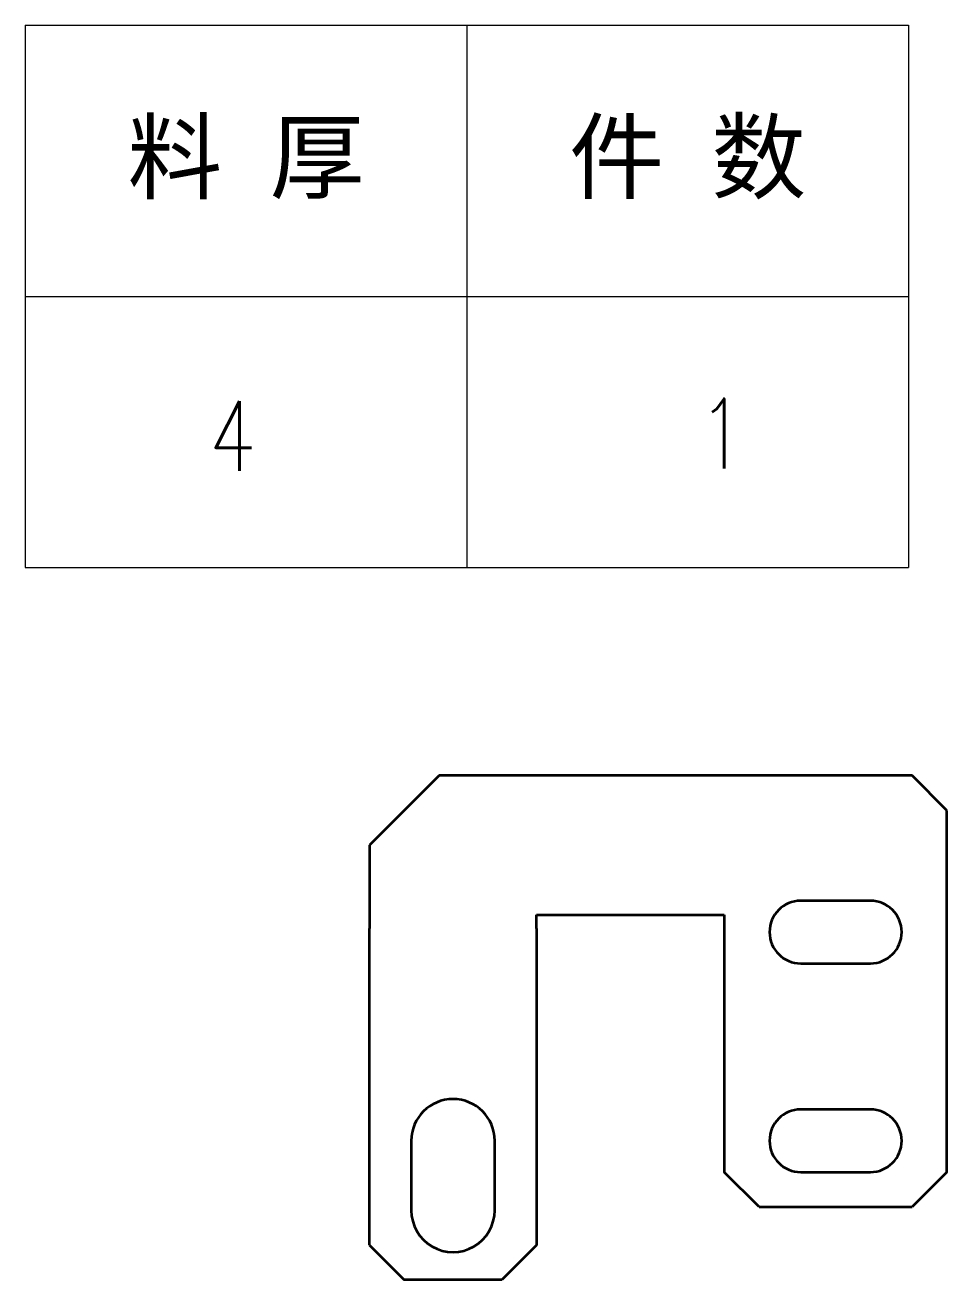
# Model space of a CAD drawing. Header units: millimetres. Extents: x 53130 to 124945, y -23470 to -1811.
# Drawn here: x 55811.3 to 55943.8, y -2082.6 to -1902.2 of the extents above; entities that cross this region are included whole.
import ezdxf
from ezdxf.enums import TextEntityAlignment as Align

# ---------------------------------------------------------------- set-up
doc = ezdxf.new("R2010")
doc.units = ezdxf.units.MM
doc.header["$LTSCALE"] = 0.5
doc.layers.add('标注线', color=3, linetype='Continuous', lineweight=18)
doc.layers.add('粗实线', color=7, linetype='Continuous', lineweight=35)
doc.styles.add('DIM', font='romans.shx', dxfattribs={"width": 0.8, "bigfont": 'bigfont.shx'})

# ---------------------------------------------------------------- blocks, each defined once
blk = doc.blocks.new('*T381')
at = {"color": 0, "linetype": 'ByBlock', "lineweight": -2, "transparency": 16777216}
for p, q in [((0, 0), (127, 0)), ((0, 0), (0, -78)), ((63.5, 0), (63.5, -78)), ((127, 0), (127, -78)), ((0, -39), (127, -39)), ((0, -78), (127, -78))]:
    blk.add_line(p, q, dxfattribs=at)
at = {"color": 0, "transparency": 16777216, "char_height": 10, "width": 60.5, "attachment_point": 5}
for s, insert in [('{\\fSimSun|b0|i0|c134|p2;料 厚}', (31.75, -19.5)), ('{\\fSimSun|b0|i0|c134|p2;件 数}', (95.25, -19.5))]:
    blk.add_mtext(s, dxfattribs=dict(at, insert=insert))
blk = doc.blocks.new('拆图参数')
blk.add_blockref('*T381', (-63.5, 78))
at = {"style": 'DIM', "width": 0.8}
blk.add_attdef('6', text='', height=10, dxfattribs=at).set_placement((-37.13, 18.91), align=Align.MIDDLE_LEFT)
blk.add_attdef('1', text='', height=10, dxfattribs=at).set_placement((36.65, 19.27), align=Align.MIDDLE_CENTER)

msp = doc.modelspace()

# ---------------------------------------------------------------- linework, layer by layer
at = {"layer": '粗实线', "ltscale": 0.353553}
msp.add_line((55870.799, -2010.134), (55860.799, -2020.134), dxfattribs=at)
at = {"layer": '粗实线'}
for p, q in [((55938.799, -2010.134), (55870.799, -2010.134)), ((55943.799, -2067.134), (55943.799, -2015.134)), ((55884.799, -2030.134), (55911.799, -2030.134)), ((55911.799, -2030.134), (55911.799, -2067.134)), ((55916.799, -2072.134), (55938.799, -2072.134)), ((55860.799, -2077.634), (55865.799, -2082.634)), ((55884.799, -2077.634), (55879.799, -2082.634)), ((55879.799, -2082.634), (55865.799, -2082.634))]:
    msp.add_line(p, q, dxfattribs=at)
at = {"layer": '粗实线', "ltscale": 0.176777}
for p, q in [((55943.799, -2015.134), (55938.799, -2010.134)), ((55916.799, -2072.134), (55911.799, -2067.134)), ((55943.799, -2067.134), (55938.799, -2072.134))]:
    msp.add_line(p, q, dxfattribs=at)
at = {"layer": '粗实线', "ltscale": 0.3}
msp.add_line((55860.799, -2020.134), (55860.799, -2032.134), dxfattribs=at)
at = {"layer": '粗实线', "ltscale": 0.25}
for p, q in [((55932.799, -2028.134), (55922.799, -2028.134)), ((55922.799, -2037.134), (55932.799, -2037.134)), ((55932.799, -2058.134), (55922.799, -2058.134)), ((55866.799, -2062.634), (55866.799, -2072.634)), ((55878.799, -2072.634), (55878.799, -2062.634)), ((55922.799, -2067.134), (55932.799, -2067.134))]:
    msp.add_line(p, q, dxfattribs=at)
at = {"layer": '粗实线', "ltscale": 0.05}
msp.add_line((55884.799, -2032.134), (55884.799, -2030.134), dxfattribs=at)
at = {"layer": '粗实线', "ltscale": 0.1}
for p, q in [((55860.799, -2077.634), (55860.799, -2032.134)), ((55884.799, -2032.134), (55884.799, -2077.634))]:
    msp.add_line(p, q, dxfattribs=at)
at = {"layer": '粗实线'}
for centre, radius, start, end in [((55922.799, -2032.634), 4.5, 90, 270), ((55932.799, -2032.634), 4.5, 270, 90), ((55872.799, -2062.634), 6, 0.00001, 180), ((55922.799, -2062.634), 4.5, 90, 270), ((55932.799, -2062.634), 4.5, 270, 90), ((55872.799, -2072.634), 6, 180, 0.00001)]:
    msp.add_arc(centre, radius, start, end, dxfattribs=at)

# ---------------------------------------------------------------- block references
at = {"layer": '标注线', "color": 7}
msp.add_blockref('拆图参数', (55874.782, -1980.232), dxfattribs=at).add_auto_attribs({'1': '1', '6': '4'})

doc.saveas('drawing.dxf')
